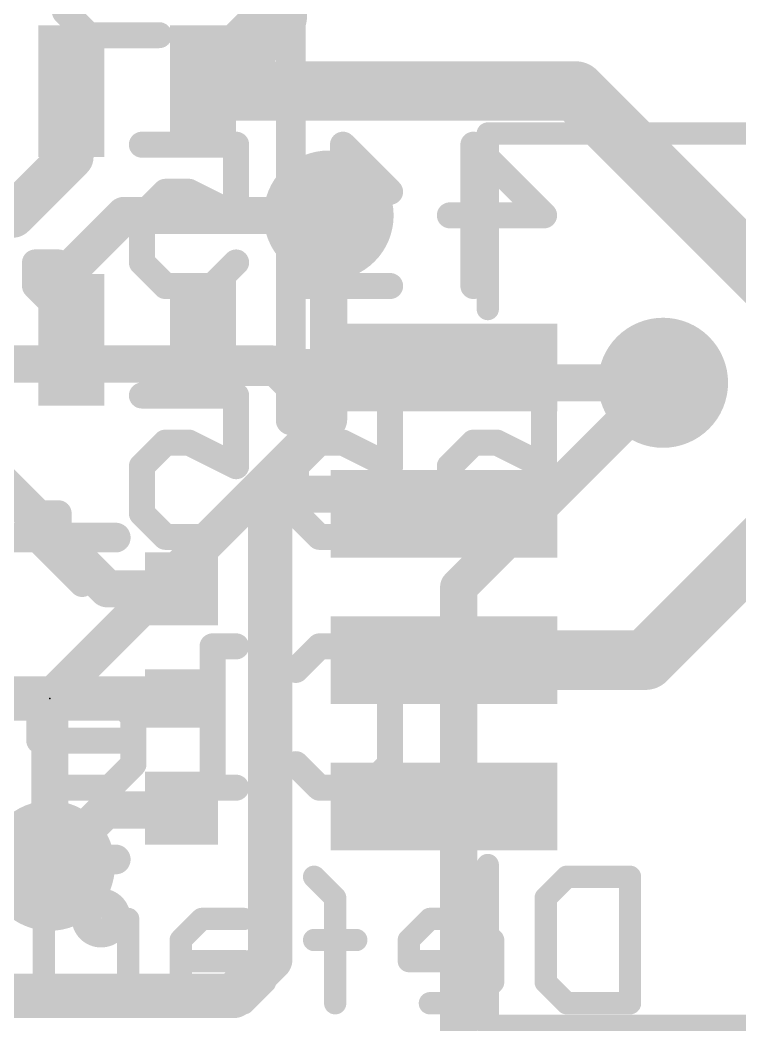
# Model space of a CAD drawing. Extents: x -0.1 to 25.5, y -0.1 to 17.9.
# Drawn here: x 17.45 to 22.37, y 5.9 to 12.77 of the extents above; entities that cross this region are included whole.
import ezdxf

# ---------------------------------------------------------------- set-up
doc = ezdxf.new("R2010")
doc.units = 0
for name, color, linetype in [('1', 12, 'CONTINUOUS'), ('16', 5, 'CONTINUOUS'), ('18', 110, 'CONTINUOUS'), ('21', 40, 'CONTINUOUS'), ('22', 6, 'CONTINUOUS'), ('23', 40, 'CONTINUOUS')]:
    doc.layers.add(name, color=color, linetype=linetype)

# ---------------------------------------------------------------- blocks, each defined once
blk = doc.blocks.new('RECT')
blk.add_solid([(-0.5, -0.5), (0.5, -0.5), (-0.5, 0.5), (0.5, 0.5)])
blk = doc.blocks.new('ROUNDV')
at = {"const_width": 0.5}
blk.add_lwpolyline([(0, -0.25, 1), (0, 0.25, 1), (0, -0.25)], format="xyb", dxfattribs=at)

msp = doc.modelspace()

# ---------------------------------------------------------------- linework, layer by layer
at = {"layer": '1'}
for points, const_width in [([(19.207, 13.686), (19.207, 12.788)], 0.4064), ([(19.207, 12.788), (18.699, 12.28)], 0.4064), ([(17.799, 12.28), (17.799, 11.83)], 0.3048), ([(21.248, 12.28), (18.699, 12.28)], 0.4064), ([(22.733, 10.795), (21.248, 12.28)], 0.4064), ([(17.799, 11.83), (17.399, 11.43)], 0.3048), ([(17.399, 11.43), (16.51, 11.43)], 0.3048), ([(17.799, 11.068), (18.161, 11.43)], 0.254), ([(18.161, 11.43), (19.5571, 11.43)], 0.254), ([(19.5571, 11.43), (19.558, 11.4291)], 0.254), ([(17.799, 10.58), (17.799, 11.068)], 0.254), ([(18.889, 10.39), (18.699, 10.58)], 0.254), ([(20.346, 10.39), (18.889, 10.39)], 0.254), ([(20.346, 10.39), (20.4499, 10.2861)], 0.254), ([(21.844, 10.2861), (20.4499, 10.2861)], 0.254), ([(18.045, 8.878), (16.999, 9.924)], 0.254), ([(19.05, 9.525), (18.553, 9.028)], 0.254), ([(19.05, 9.525), (19.1586, 9.525)], 0.254), ([(19.1586, 9.525), (19.1586, 6.3457)], 0.3048), ([(19.1586, 9.525), (20.211, 9.525)], 0.254), ([(20.211, 9.525), (20.346, 9.39)], 0.254), ([(21.725, 8.39), (22.733, 9.398)], 0.4064), ([(18.553, 8.878), (18.553, 9.028)], 0.254), ([(18.045, 8.878), (18.553, 8.878)], 0.254), ([(20.346, 8.39), (21.725, 8.39)], 0.4064), ([(18.553, 8.128), (16.753, 8.128)], 0.3048), ([(18.034, 7.366), (17.653, 6.985)], 0.254), ([(18.414, 7.366), (18.034, 7.366)], 0.254), ([(18.426, 7.378), (18.414, 7.366)], 0.254), ([(18.553, 7.378), (18.426, 7.378)], 0.254), ([(19.1586, 6.3457), (18.9089, 6.096)], 0.3048), ([(18.9089, 6.096), (16.002, 6.096)], 0.3048)]:
    msp.add_lwpolyline(points, dxfattribs=dict(at, const_width=const_width))
for points, const_width in [([(19.2788, 12.7162, 1), (19.1352, 12.8598)], 0.2032), ([(19.1054, 12.788, 1), (19.3086, 12.788)], 0.2032), ([(17.8752, 12.28, 1), (17.7228, 12.28)], 0.1524), ([(18.699, 12.3816, 1), (18.699, 12.1784)], 0.2032), ([(18.6272, 12.3518, 1), (18.7708, 12.2082)], 0.2032), ([(21.3198, 12.3518, 1), (21.1762, 12.2082)], 0.2032), ([(21.248, 12.1784, 1), (21.248, 12.3816)], 0.2032), ([(17.8529, 11.7761, 1), (17.7451, 11.8839)], 0.1524), ([(17.7228, 11.83, 1), (17.8752, 11.83)], 0.1524), ([(17.3451, 11.4839, 1), (17.4529, 11.3761)], 0.1524), ([(17.399, 11.3538, 1), (17.399, 11.5062)], 0.1524), ([(18.161, 11.4935, 1), (18.161, 11.3665)], 0.127), ([(18.2059, 11.3851, 1), (18.1161, 11.4749)], 0.127), ([(19.602, 11.4749, 1), (19.5122, 11.3851)], 0.127), ([(19.5571, 11.3665, 1), (19.5571, 11.4935)], 0.127), ([(19.5131, 11.3842, 1), (19.6029, 11.474)], 0.127), ([(17.8625, 11.068, 1), (17.7355, 11.068)], 0.127), ([(17.7541, 11.1129, 1), (17.8439, 11.0231)], 0.127), ([(18.7439, 10.6249, 1), (18.6541, 10.5351)], 0.127), ([(17.7355, 10.58, 1), (17.8625, 10.58)], 0.127), ([(18.889, 10.4535, 1), (18.889, 10.3265)], 0.127), ([(20.3909, 10.4349, 1), (20.3011, 10.3451)], 0.127), ([(20.346, 10.3265, 1), (20.346, 10.4535)], 0.127), ([(18.8441, 10.3451, 1), (18.9339, 10.4349)], 0.127), ([(20.4499, 10.3496, 1), (20.4499, 10.2226)], 0.127), ([(20.405, 10.2412, 1), (20.4948, 10.331)], 0.127), ([(21.844, 10.2226, 1), (21.844, 10.3496)], 0.127), ([(19.05, 9.5885, 1), (19.05, 9.4615)], 0.127), ([(19.0949, 9.4801, 1), (19.0051, 9.5699)], 0.127), ([(19.2348, 9.525, 1), (19.0824, 9.525)], 0.1524), ([(19.1586, 9.5885, 1), (19.1586, 9.4615)], 0.127), ([(19.1586, 9.4615, 1), (19.1586, 9.5885)], 0.127), ([(20.2559, 9.5699, 1), (20.1661, 9.4801)], 0.127), ([(20.211, 9.4615, 1), (20.211, 9.5885)], 0.127), ([(20.3011, 9.3451, 1), (20.3909, 9.4349)], 0.127), ([(18.6165, 9.028, 1), (18.4895, 9.028)], 0.127), ([(18.5081, 9.0729, 1), (18.5979, 8.9831)], 0.127), ([(18.045, 8.9415, 1), (18.045, 8.8145)], 0.127), ([(18.553, 8.8145, 1), (18.553, 8.9415)], 0.127), ([(18.0001, 8.8331, 1), (18.0899, 8.9229)], 0.127), ([(18.4895, 8.878, 1), (18.6165, 8.878)], 0.127), ([(20.346, 8.4916, 1), (20.346, 8.2884)], 0.2032), ([(21.725, 8.2884, 1), (21.725, 8.4916)], 0.2032), ([(21.6532, 8.4618, 1), (21.7968, 8.3182)], 0.2032), ([(18.553, 8.0518, 1), (18.553, 8.2042)], 0.1524), ([(18.034, 7.4295, 1), (18.034, 7.3025)], 0.127), ([(18.0789, 7.3211, 1), (17.9891, 7.4109)], 0.127), ([(18.426, 7.4415, 1), (18.426, 7.3145)], 0.127), ([(18.4709, 7.3331, 1), (18.3811, 7.4229)], 0.127), ([(18.414, 7.3025, 1), (18.414, 7.4295)], 0.127), ([(18.553, 7.3145, 1), (18.553, 7.4415)], 0.127), ([(18.3691, 7.4109, 1), (18.4589, 7.3211)], 0.127), ([(17.6081, 7.0299, 1), (17.6979, 6.9401)], 0.127), ([(19.2125, 6.2918, 1), (19.1047, 6.3996)], 0.1524), ([(19.0824, 6.3457, 1), (19.2348, 6.3457)], 0.1524), ([(18.855, 6.1499, 1), (18.9628, 6.0421)], 0.1524), ([(18.9089, 6.0198, 1), (18.9089, 6.1722)], 0.1524)]:
    msp.add_lwpolyline(points, format="xyb", dxfattribs=dict(at, const_width=const_width))
at = {"layer": '16', "const_width": 0.254}
for points in [[(19.558, 11.4291), (19.558, 10.033)], [(13.1891, 10.414), (19.177, 10.414)], [(19.177, 10.414), (19.558, 10.033)], [(21.844, 10.2861), (20.447, 8.8891)], [(19.558, 10.033), (17.653, 8.128)], [(20.447, 8.8891), (20.447, 2.159)], [(17.653, 8.128), (17.653, 6.985)]]:
    msp.add_lwpolyline(points, dxfattribs=at)
at = {"layer": '16', "const_width": 0.127}
for points in [[(19.6215, 11.4291, 1), (19.4945, 11.4291)], [(19.2219, 10.4589, 1), (19.1321, 10.3691)], [(19.177, 10.3505, 1), (19.177, 10.4775)], [(21.8889, 10.2412, 1), (21.7991, 10.331)], [(19.4945, 10.033, 1), (19.6215, 10.033)], [(19.6029, 9.9881, 1), (19.5131, 10.0779)], [(19.5131, 9.9881, 1), (19.6029, 10.0779)], [(20.5105, 8.8891, 1), (20.3835, 8.8891)], [(20.4021, 8.934, 1), (20.4919, 8.8442)], [(17.7165, 8.128, 1), (17.5895, 8.128)], [(17.6081, 8.1729, 1), (17.6979, 8.0831)], [(17.5895, 6.985, 1), (17.7165, 6.985)]]:
    msp.add_lwpolyline(points, format="xyb", dxfattribs=at)
at = {"layer": '21'}
for points, const_width in [([(19.299, 12.83), (19.299, 10.03)], 0.2032), ([(20.646, 10.79), (20.646, 11.99)], 0.1524), ([(20.646, 11.99), (23.246, 11.99)], 0.1524), ([(17.203, 9.228), (18.103, 9.228)], 0.2032), ([(17.203, 7.028), (18.103, 7.028)], 0.2032), ([(20.646, 5.89), (20.646, 6.99)], 0.1524), ([(23.246, 5.89), (20.646, 5.89)], 0.1524)]:
    msp.add_lwpolyline(points, dxfattribs=dict(at, const_width=const_width))
for points, const_width in [([(20.6841, 11.99, 1), (20.6079, 11.99)], 0.0762), ([(20.646, 12.0281, 1), (20.646, 11.9519)], 0.0762), ([(20.6079, 10.79, 1), (20.6841, 10.79)], 0.0762), ([(19.2482, 10.03, 1), (19.3498, 10.03)], 0.1016), ([(18.103, 9.1772, 1), (18.103, 9.2788)], 0.1016), ([(18.103, 6.9772, 1), (18.103, 7.0788)], 0.1016), ([(20.6841, 6.99, 1), (20.6079, 6.99)], 0.0762), ([(18.003, 6.528, 1), (18.003, 6.728, 1), (18.003, 6.528)], 0.2032), ([(20.646, 5.9281, 1), (20.646, 5.8519)], 0.0762), ([(20.6079, 5.89, 1), (20.6841, 5.89)], 0.0762)]:
    msp.add_lwpolyline(points, format="xyb", dxfattribs=dict(at, const_width=const_width))
at = {"layer": '22'}
for points, const_width in [([(17.7556, 12.8229), (17.9166, 12.9839)], 0.1778), ([(17.9166, 12.6619), (17.7556, 12.8229)], 0.1778), ([(18.3996, 12.6619), (17.9166, 12.6619)], 0.1778), ([(18.2818, 11.9134), (18.9259, 11.9134)], 0.1778), ([(18.9259, 11.9134), (18.9259, 11.4304)], 0.1778), ([(19.9783, 11.5914), (19.6563, 11.9134)], 0.1778), ([(19.6563, 11.9134), (19.6563, 10.9474)], 0.1778), ([(20.5478, 10.9474), (20.5478, 11.9134)], 0.1778), ([(20.5478, 11.9134), (21.0308, 11.4304)], 0.1778), ([(18.4428, 11.5914), (18.2818, 11.4304)], 0.1778), ([(18.6039, 11.5914), (18.4428, 11.5914)], 0.1778), ([(18.9259, 11.4304), (18.6039, 11.5914)], 0.1778), ([(18.2818, 11.4304), (18.2818, 11.1084)], 0.1778), ([(21.0308, 11.4304), (20.3868, 11.4304)], 0.1778), ([(17.5514, 10.9474), (17.5514, 11.1084)], 0.1778), ([(17.5514, 11.1084), (17.7124, 11.1084)], 0.1778), ([(17.7124, 11.1084), (17.7124, 10.9474)], 0.1778), ([(18.2818, 11.1084), (18.4428, 10.9474)], 0.1778), ([(18.7649, 10.9474), (18.9259, 11.1084)], 0.1778), ([(17.8734, 10.6254), (17.5514, 10.9474)], 0.1778), ([(17.7124, 10.9474), (17.5514, 10.9474)], 0.1778), ([(18.4428, 10.9474), (18.7649, 10.9474)], 0.1778), ([(19.9783, 10.9474), (19.3343, 10.9474)], 0.1778), ([(18.2818, 10.1989), (18.9259, 10.1989)], 0.1778), ([(18.9259, 10.1989), (18.9259, 9.7159)], 0.1778), ([(19.3343, 10.1989), (19.9783, 10.1989)], 0.1778), ([(19.9783, 10.1989), (19.9783, 9.7159)], 0.1778), ([(20.3868, 10.1989), (21.0308, 10.1989)], 0.1778), ([(21.0308, 10.1989), (21.0308, 9.7159)], 0.1778), ([(18.4428, 9.8769), (18.2818, 9.7159)], 0.1778), ([(18.6039, 9.8769), (18.4428, 9.8769)], 0.1778), ([(18.9259, 9.7159), (18.6039, 9.8769)], 0.1778), ([(19.4953, 9.8769), (19.3343, 9.7159)], 0.1778), ([(19.6563, 9.8769), (19.4953, 9.8769)], 0.1778), ([(19.9783, 9.7159), (19.6563, 9.8769)], 0.1778), ([(20.5478, 9.8769), (20.3868, 9.7159)], 0.1778), ([(20.7088, 9.8769), (20.5478, 9.8769)], 0.1778), ([(21.0308, 9.7159), (20.7088, 9.8769)], 0.1778), ([(18.2818, 9.7159), (18.2818, 9.3939)], 0.1778), ([(19.3343, 9.7159), (19.3343, 9.3939)], 0.1778), ([(20.3868, 9.7159), (20.3868, 9.3939)], 0.1778), ([(17.5514, 9.2329), (17.5514, 9.3939)], 0.1778), ([(17.5514, 9.3939), (17.7124, 9.3939)], 0.1778), ([(17.7124, 9.3939), (17.7124, 9.2329)], 0.1778), ([(18.2818, 9.3939), (18.4428, 9.2329)], 0.1778), ([(18.7649, 9.2329), (18.9259, 9.3939)], 0.1778), ([(19.3343, 9.3939), (19.4953, 9.2329)], 0.1778), ([(19.8173, 9.2329), (19.9783, 9.3939)], 0.1778), ([(20.3868, 9.3939), (20.5478, 9.2329)], 0.1778), ([(20.8698, 9.2329), (21.0308, 9.3939)], 0.1778), ([(17.8734, 8.9109), (17.5514, 9.2329)], 0.1778), ([(17.7124, 9.2329), (17.5514, 9.2329)], 0.1778), ([(18.4428, 9.2329), (18.7649, 9.2329)], 0.1778), ([(19.4953, 9.2329), (19.8173, 9.2329)], 0.1778), ([(20.5478, 9.2329), (20.8698, 9.2329)], 0.1778), ([(18.9259, 8.4844), (18.7649, 8.4844)], 0.1778), ([(18.7649, 8.4844), (18.7649, 7.5184)], 0.1778), ([(19.3343, 8.3234), (19.4953, 8.4844)], 0.1778), ([(19.4953, 8.4844), (19.8173, 8.4844)], 0.1778), ([(19.8173, 8.4844), (19.9783, 8.3234)], 0.1778), ([(19.9783, 8.3234), (19.9783, 7.6794)], 0.1778), ([(17.7412, 8.1624), (17.5802, 8.0014)], 0.1778), ([(18.0632, 8.1624), (17.7412, 8.1624)], 0.1778), ([(18.2242, 8.0014), (18.0632, 8.1624)], 0.1778), ([(17.5802, 8.0014), (17.5802, 7.8404)], 0.1778), ([(18.2242, 7.6794), (18.2242, 8.0014)], 0.1778), ([(17.5802, 7.8404), (18.2242, 7.8404)], 0.1778), ([(18.0632, 7.5184), (18.2242, 7.6794)], 0.1778), ([(19.4953, 7.5184), (19.3343, 7.6794)], 0.1778), ([(19.9783, 7.6794), (19.8173, 7.5184)], 0.1778), ([(17.7412, 7.5184), (18.0632, 7.5184)], 0.1778), ([(18.9259, 7.5184), (18.6039, 7.5184)], 0.1778), ([(19.8173, 7.5184), (19.4953, 7.5184)], 0.1778), ([(19.603, 6.7655), (19.459, 6.9095)], 0.1524), ([(21.0419, 6.7655), (21.1859, 6.9095)], 0.1524), ([(21.1859, 6.9095), (21.6181, 6.9095)], 0.1524), ([(21.6181, 6.9095), (21.6181, 6.0452)], 0.1524), ([(19.603, 6.0452), (19.603, 6.7655)], 0.1524), ([(21.0419, 6.1893), (21.0419, 6.7655)], 0.1524), ([(17.6117, 6.0452), (17.6117, 6.6214)], 0.1524), ([(18.1879, 6.6214), (18.1879, 6.1893)], 0.1524), ([(18.6912, 6.6214), (18.5472, 6.4774)], 0.1524), ([(18.9793, 6.6214), (18.6912, 6.6214)], 0.1524), ([(20.2504, 6.6214), (20.1064, 6.4774)], 0.1524), ([(20.5385, 6.6214), (20.2504, 6.6214)], 0.1524), ([(20.6826, 6.4774), (20.5385, 6.6214)], 0.1524), ([(18.5472, 6.4774), (18.5472, 6.0452)], 0.1524), ([(19.7471, 6.4774), (19.459, 6.4774)], 0.1524), ([(20.1064, 6.4774), (20.1064, 6.3333)], 0.1524), ([(20.6826, 6.1893), (20.6826, 6.4774)], 0.1524), ([(18.9793, 6.3333), (18.5472, 6.3333)], 0.1524), ([(19.1234, 6.1893), (18.9793, 6.3333)], 0.1524), ([(20.1064, 6.3333), (20.6826, 6.3333)], 0.1524), ([(18.1879, 6.1893), (18.0438, 6.0452)], 0.1524), ([(18.9793, 6.0452), (19.1234, 6.1893)], 0.1524), ([(20.5385, 6.0452), (20.6826, 6.1893)], 0.1524), ([(21.1859, 6.0452), (21.0419, 6.1893)], 0.1524), ([(18.0438, 6.0452), (17.6117, 6.0452)], 0.1524), ([(18.5472, 6.0452), (18.9793, 6.0452)], 0.1524), ([(20.2504, 6.0452), (20.5385, 6.0452)], 0.1524), ([(21.6181, 6.0452), (21.1859, 6.0452)], 0.1524)]:
    msp.add_lwpolyline(points, dxfattribs=dict(at, const_width=const_width))
for points, const_width in [([(17.787, 12.8543, 1), (17.7242, 12.7915)], 0.0889), ([(17.7242, 12.8543, 1), (17.787, 12.7915)], 0.0889), ([(17.9166, 12.7064, 1), (17.9166, 12.6175)], 0.0889), ([(17.8852, 12.6305, 1), (17.948, 12.6933)], 0.0889), ([(18.3996, 12.6175, 1), (18.3996, 12.7064)], 0.0889), ([(18.2818, 11.9579, 1), (18.2818, 11.869)], 0.0889), ([(18.9703, 11.9134, 1), (18.8814, 11.9134)], 0.0889), ([(18.9259, 11.869, 1), (18.9259, 11.9579)], 0.0889), ([(19.6877, 11.9449, 1), (19.6249, 11.882)], 0.0889), ([(19.7008, 11.9134, 1), (19.6119, 11.9134)], 0.0889), ([(20.5792, 11.9449, 1), (20.5163, 11.882)], 0.0889), ([(20.5922, 11.9134, 1), (20.5033, 11.9134)], 0.0889), ([(18.4428, 11.6359, 1), (18.4428, 11.547)], 0.0889), ([(18.4743, 11.56, 1), (18.4114, 11.6228)], 0.0889), ([(18.6237, 11.6312, 1), (18.584, 11.5517)], 0.0889), ([(18.6039, 11.547, 1), (18.6039, 11.6359)], 0.0889), ([(19.9469, 11.56, 1), (20.0097, 11.6228)], 0.0889), ([(18.3263, 11.4304, 1), (18.2374, 11.4304)], 0.0889), ([(18.2504, 11.4618, 1), (18.3133, 11.399)], 0.0889), ([(18.8814, 11.4304, 1), (18.9703, 11.4304)], 0.0889), ([(18.906, 11.3907, 1), (18.9457, 11.4702)], 0.0889), ([(20.3868, 11.4749, 1), (20.3868, 11.386)], 0.0889), ([(20.9993, 11.399, 1), (21.0622, 11.4618)], 0.0889), ([(21.0308, 11.386, 1), (21.0308, 11.4749)], 0.0889), ([(17.5514, 11.1529, 1), (17.5514, 11.064)], 0.0889), ([(17.5958, 11.1084, 1), (17.5069, 11.1084)], 0.0889), ([(17.7568, 11.1084, 1), (17.6679, 11.1084)], 0.0889), ([(17.7124, 11.064, 1), (17.7124, 11.1529)], 0.0889), ([(18.3133, 11.1398, 1), (18.2504, 11.077)], 0.0889), ([(18.9573, 11.077, 1), (18.8944, 11.1398)], 0.0889), ([(18.2374, 11.1084, 1), (18.3263, 11.1084)], 0.0889), ([(17.5828, 10.9788, 1), (17.52, 10.916)], 0.0889), ([(17.5069, 10.9474, 1), (17.5958, 10.9474)], 0.0889), ([(17.5514, 10.9918, 1), (17.5514, 10.903)], 0.0889), ([(17.6679, 10.9474, 1), (17.7568, 10.9474)], 0.0889), ([(17.7124, 10.903, 1), (17.7124, 10.9918)], 0.0889), ([(18.4428, 10.9918, 1), (18.4428, 10.903)], 0.0889), ([(18.4114, 10.916, 1), (18.4743, 10.9788)], 0.0889), ([(18.7334, 10.9788, 1), (18.7963, 10.916)], 0.0889), ([(18.7649, 10.903, 1), (18.7649, 10.9918)], 0.0889), ([(19.3343, 10.9918, 1), (19.3343, 10.903)], 0.0889), ([(19.6119, 10.9474, 1), (19.7008, 10.9474)], 0.0889), ([(19.9783, 10.903, 1), (19.9783, 10.9918)], 0.0889), ([(20.5033, 10.9474, 1), (20.5922, 10.9474)], 0.0889), ([(17.842, 10.594, 1), (17.9048, 10.6568)], 0.0889), ([(18.2818, 10.2434, 1), (18.2818, 10.1545)], 0.0889), ([(18.9703, 10.1989, 1), (18.8814, 10.1989)], 0.0889), ([(18.9259, 10.1545, 1), (18.9259, 10.2434)], 0.0889), ([(19.3343, 10.2434, 1), (19.3343, 10.1545)], 0.0889), ([(20.0228, 10.1989, 1), (19.9339, 10.1989)], 0.0889), ([(19.9783, 10.1545, 1), (19.9783, 10.2434)], 0.0889), ([(20.3868, 10.2434, 1), (20.3868, 10.1545)], 0.0889), ([(21.0752, 10.1989, 1), (20.9863, 10.1989)], 0.0889), ([(21.0308, 10.1545, 1), (21.0308, 10.2434)], 0.0889), ([(18.4428, 9.9214, 1), (18.4428, 9.8325)], 0.0889), ([(18.4743, 9.8455, 1), (18.4114, 9.9083)], 0.0889), ([(18.6237, 9.9167, 1), (18.584, 9.8372)], 0.0889), ([(18.6039, 9.8325, 1), (18.6039, 9.9214)], 0.0889), ([(19.4953, 9.9214, 1), (19.4953, 9.8325)], 0.0889), ([(19.5267, 9.8455, 1), (19.4639, 9.9083)], 0.0889), ([(19.6762, 9.9167, 1), (19.6364, 9.8372)], 0.0889), ([(19.6563, 9.8325, 1), (19.6563, 9.9214)], 0.0889), ([(20.5478, 9.9214, 1), (20.5478, 9.8325)], 0.0889), ([(20.5792, 9.8455, 1), (20.5163, 9.9083)], 0.0889), ([(20.7286, 9.9167, 1), (20.6889, 9.8372)], 0.0889), ([(20.7088, 9.8325, 1), (20.7088, 9.9214)], 0.0889), ([(18.3263, 9.7159, 1), (18.2374, 9.7159)], 0.0889), ([(18.2504, 9.7473, 1), (18.3133, 9.6845)], 0.0889), ([(18.8814, 9.7159, 1), (18.9703, 9.7159)], 0.0889), ([(18.906, 9.6762, 1), (18.9457, 9.7557)], 0.0889), ([(19.3029, 9.7473, 1), (19.3657, 9.6845)], 0.0889), ([(19.3788, 9.7159, 1), (19.2899, 9.7159)], 0.0889), ([(19.9339, 9.7159, 1), (20.0228, 9.7159)], 0.0889), ([(19.9584, 9.6762, 1), (19.9982, 9.7557)], 0.0889), ([(20.4312, 9.7159, 1), (20.3423, 9.7159)], 0.0889), ([(20.3553, 9.7473, 1), (20.4182, 9.6845)], 0.0889), ([(20.9863, 9.7159, 1), (21.0752, 9.7159)], 0.0889), ([(21.0109, 9.6762, 1), (21.0507, 9.7557)], 0.0889), ([(17.5958, 9.3939, 1), (17.5069, 9.3939)], 0.0889), ([(17.5514, 9.4384, 1), (17.5514, 9.3495)], 0.0889), ([(17.7568, 9.3939, 1), (17.6679, 9.3939)], 0.0889), ([(17.7124, 9.3495, 1), (17.7124, 9.4384)], 0.0889), ([(18.3133, 9.4253, 1), (18.2504, 9.3625)], 0.0889), ([(18.9573, 9.3625, 1), (18.8944, 9.4253)], 0.0889), ([(19.3657, 9.4253, 1), (19.3029, 9.3625)], 0.0889), ([(20.0097, 9.3625, 1), (19.9469, 9.4253)], 0.0889), ([(20.4182, 9.4253, 1), (20.3553, 9.3625)], 0.0889), ([(21.0622, 9.3625, 1), (20.9993, 9.4253)], 0.0889), ([(18.2374, 9.3939, 1), (18.3263, 9.3939)], 0.0889), ([(19.2899, 9.3939, 1), (19.3788, 9.3939)], 0.0889), ([(20.3423, 9.3939, 1), (20.4312, 9.3939)], 0.0889), ([(17.5828, 9.2643, 1), (17.52, 9.2015)], 0.0889), ([(17.5514, 9.2774, 1), (17.5514, 9.1885)], 0.0889), ([(17.5069, 9.2329, 1), (17.5958, 9.2329)], 0.0889), ([(17.6679, 9.2329, 1), (17.7568, 9.2329)], 0.0889), ([(17.7124, 9.1885, 1), (17.7124, 9.2774)], 0.0889), ([(18.4428, 9.2774, 1), (18.4428, 9.1885)], 0.0889), ([(18.4114, 9.2015, 1), (18.4743, 9.2643)], 0.0889), ([(18.7334, 9.2643, 1), (18.7963, 9.2015)], 0.0889), ([(18.7649, 9.1885, 1), (18.7649, 9.2774)], 0.0889), ([(19.4953, 9.2774, 1), (19.4953, 9.1885)], 0.0889), ([(19.4639, 9.2015, 1), (19.5267, 9.2643)], 0.0889), ([(19.7859, 9.2643, 1), (19.8487, 9.2015)], 0.0889), ([(19.8173, 9.1885, 1), (19.8173, 9.2774)], 0.0889), ([(20.5478, 9.2774, 1), (20.5478, 9.1885)], 0.0889), ([(20.5163, 9.2015, 1), (20.5792, 9.2643)], 0.0889), ([(20.8383, 9.2643, 1), (20.9012, 9.2015)], 0.0889), ([(20.8698, 9.1885, 1), (20.8698, 9.2774)], 0.0889), ([(17.842, 8.8795, 1), (17.9048, 8.9423)], 0.0889), ([(18.7649, 8.5289, 1), (18.7649, 8.44)], 0.0889), ([(18.8093, 8.4844, 1), (18.7204, 8.4844)], 0.0889), ([(18.9259, 8.44, 1), (18.9259, 8.5289)], 0.0889), ([(19.4953, 8.5289, 1), (19.4953, 8.44)], 0.0889), ([(19.5267, 8.453, 1), (19.4639, 8.5159)], 0.0889), ([(19.8487, 8.5159, 1), (19.7859, 8.453)], 0.0889), ([(19.8173, 8.44, 1), (19.8173, 8.5289)], 0.0889), ([(19.3029, 8.3548, 1), (19.3657, 8.292)], 0.0889), ([(20.0228, 8.3234, 1), (19.9339, 8.3234)], 0.0889), ([(19.9469, 8.292, 1), (20.0097, 8.3548)], 0.0889), ([(17.7412, 8.2069, 1), (17.7412, 8.118)], 0.0889), ([(17.7726, 8.131, 1), (17.7098, 8.1938)], 0.0889), ([(18.0946, 8.1938, 1), (18.0318, 8.131)], 0.0889), ([(18.0632, 8.118, 1), (18.0632, 8.2069)], 0.0889), ([(17.6247, 8.0014, 1), (17.5358, 8.0014)], 0.0889), ([(17.5488, 8.0328, 1), (17.6116, 7.97)], 0.0889), ([(18.2687, 8.0014, 1), (18.1798, 8.0014)], 0.0889), ([(18.1928, 7.97, 1), (18.2556, 8.0328)], 0.0889), ([(17.5802, 7.8849, 1), (17.5802, 7.796)], 0.0889), ([(18.2242, 7.796, 1), (18.2242, 7.8849)], 0.0889), ([(17.5358, 7.8404, 1), (17.6247, 7.8404)], 0.0889), ([(18.2556, 7.648, 1), (18.1928, 7.7108)], 0.0889), ([(19.3657, 7.7108, 1), (19.3029, 7.648)], 0.0889), ([(20.0097, 7.648, 1), (19.9469, 7.7108)], 0.0889), ([(18.1798, 7.6794, 1), (18.2687, 7.6794)], 0.0889), ([(19.9339, 7.6794, 1), (20.0228, 7.6794)], 0.0889), ([(17.7412, 7.5629, 1), (17.7412, 7.474)], 0.0889), ([(18.0318, 7.5498, 1), (18.0946, 7.487)], 0.0889), ([(18.0632, 7.474, 1), (18.0632, 7.5629)], 0.0889), ([(18.6039, 7.5629, 1), (18.6039, 7.474)], 0.0889), ([(18.7204, 7.5184, 1), (18.8093, 7.5184)], 0.0889), ([(18.9259, 7.474, 1), (18.9259, 7.5629)], 0.0889), ([(19.4953, 7.5629, 1), (19.4953, 7.474)], 0.0889), ([(19.4639, 7.487, 1), (19.5267, 7.5498)], 0.0889), ([(19.7859, 7.5498, 1), (19.8487, 7.487)], 0.0889), ([(19.8173, 7.474, 1), (19.8173, 7.5629)], 0.0889), ([(19.4859, 6.9365, 1), (19.432, 6.8826)], 0.0762), ([(21.1859, 6.9476, 1), (21.1859, 6.8714)], 0.0762), ([(21.2129, 6.8826, 1), (21.159, 6.9365)], 0.0762), ([(21.6562, 6.9095, 1), (21.58, 6.9095)], 0.0762), ([(21.6181, 6.8714, 1), (21.6181, 6.9476)], 0.0762), ([(19.6411, 6.7655, 1), (19.5649, 6.7655)], 0.0762), ([(19.5761, 6.7385, 1), (19.63, 6.7924)], 0.0762), ([(21.0149, 6.7924, 1), (21.0688, 6.7385)], 0.0762), ([(21.08, 6.7655, 1), (21.0038, 6.7655)], 0.0762), ([(17.6498, 6.6214, 1), (17.5736, 6.6214)], 0.0762), ([(18.226, 6.6214, 1), (18.1498, 6.6214)], 0.0762), ([(18.6912, 6.6595, 1), (18.6912, 6.5833)], 0.0762), ([(18.7182, 6.5945, 1), (18.6643, 6.6484)], 0.0762), ([(18.9793, 6.5833, 1), (18.9793, 6.6595)], 0.0762), ([(20.2504, 6.6595, 1), (20.2504, 6.5833)], 0.0762), ([(20.2774, 6.5945, 1), (20.2235, 6.6484)], 0.0762), ([(20.5655, 6.6484, 1), (20.5116, 6.5945)], 0.0762), ([(20.5385, 6.5833, 1), (20.5385, 6.6595)], 0.0762), ([(18.5202, 6.5043, 1), (18.5741, 6.4504)], 0.0762), ([(18.5853, 6.4774, 1), (18.5091, 6.4774)], 0.0762), ([(19.459, 6.5155, 1), (19.459, 6.4393)], 0.0762), ([(19.7471, 6.4393, 1), (19.7471, 6.5155)], 0.0762), ([(20.0794, 6.5043, 1), (20.1333, 6.4504)], 0.0762), ([(20.1445, 6.4774, 1), (20.0683, 6.4774)], 0.0762), ([(20.7207, 6.4774, 1), (20.6445, 6.4774)], 0.0762), ([(20.6557, 6.4504, 1), (20.7095, 6.5043)], 0.0762), ([(18.5472, 6.3714, 1), (18.5472, 6.2952)], 0.0762), ([(19.0063, 6.3603, 1), (18.9524, 6.3064)], 0.0762), ([(18.9793, 6.2952, 1), (18.9793, 6.3714)], 0.0762), ([(20.1064, 6.3714, 1), (20.1064, 6.2952)], 0.0762), ([(20.6826, 6.2952, 1), (20.6826, 6.3714)], 0.0762), ([(20.0683, 6.3333, 1), (20.1445, 6.3333)], 0.0762), ([(18.2148, 6.1623, 1), (18.1609, 6.2162)], 0.0762), ([(19.1503, 6.1623, 1), (19.0965, 6.2162)], 0.0762), ([(19.0965, 6.1623, 1), (19.1503, 6.2162)], 0.0762), ([(20.7095, 6.1623, 1), (20.6557, 6.2162)], 0.0762), ([(21.0688, 6.2162, 1), (21.0149, 6.1623)], 0.0762), ([(18.1498, 6.1893, 1), (18.226, 6.1893)], 0.0762), ([(20.6445, 6.1893, 1), (20.7207, 6.1893)], 0.0762), ([(21.0038, 6.1893, 1), (21.08, 6.1893)], 0.0762), ([(17.6117, 6.0833, 1), (17.6117, 6.0071)], 0.0762), ([(18.0438, 6.0071, 1), (18.0438, 6.0833)], 0.0762), ([(18.5472, 6.0833, 1), (18.5472, 6.0071)], 0.0762), ([(18.9793, 6.0071, 1), (18.9793, 6.0833)], 0.0762), ([(20.2504, 6.0833, 1), (20.2504, 6.0071)], 0.0762), ([(20.5385, 6.0071, 1), (20.5385, 6.0833)], 0.0762), ([(21.1859, 6.0833, 1), (21.1859, 6.0071)], 0.0762), ([(21.6181, 6.0071, 1), (21.6181, 6.0833)], 0.0762), ([(17.5736, 6.0452, 1), (17.6498, 6.0452)], 0.0762), ([(18.0169, 6.0721, 1), (18.0708, 6.0183)], 0.0762), ([(18.5091, 6.0452, 1), (18.5853, 6.0452)], 0.0762), ([(18.9524, 6.0721, 1), (19.0063, 6.0183)], 0.0762), ([(19.5649, 6.0452, 1), (19.6411, 6.0452)], 0.0762), ([(20.5116, 6.0721, 1), (20.5655, 6.0183)], 0.0762), ([(21.159, 6.0183, 1), (21.2129, 6.0721)], 0.0762), ([(21.58, 6.0452, 1), (21.6562, 6.0452)], 0.0762)]:
    msp.add_lwpolyline(points, format="xyb", dxfattribs=dict(at, const_width=const_width))
at = {"layer": '23'}
msp.add_point((17.653, 8.128), dxfattribs=at)

# ---------------------------------------------------------------- block references
at = {"layer": '1'}
for p, xscale, yscale, rotation in [((17.799, 12.28), 0.45, 0.9, 180), ((18.699, 12.28), 0.45, 0.9, 180), ((17.799, 10.58), 0.45, 0.9, 180), ((18.699, 10.58), 0.45, 0.9, 180), ((20.346, 10.39), 1.55, 0.6, 180), ((20.346, 9.39), 1.55, 0.6, 180), ((18.553, 8.878), 0.5, 0.5, 90), ((20.346, 8.39), 1.55, 0.6, 180), ((18.553, 8.128), 0.4, 0.5, 90), ((18.553, 7.378), 0.5, 0.5, 90), ((20.346, 7.39), 1.55, 0.6, 180)]:
    msp.add_blockref('RECT', p, dxfattribs=dict(at, xscale=xscale, yscale=yscale, rotation=rotation))
at = {"layer": '18', "xscale": 0.889, "yscale": 0.889}
for p in [(19.558, 11.4291), (19.558, 11.4291), (21.844, 10.2861), (21.844, 10.2861), (17.653, 6.985), (17.653, 6.985)]:
    msp.add_blockref('ROUNDV', p, dxfattribs=at)

doc.saveas('drawing.dxf')
